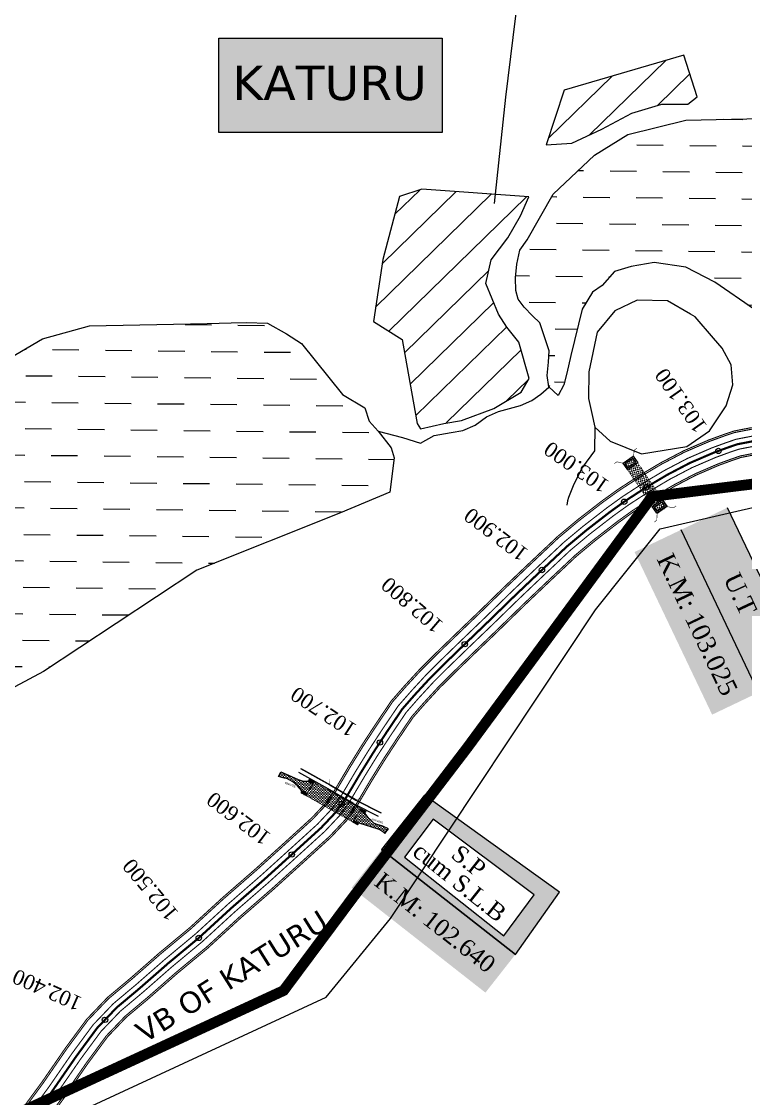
# Model space of a CAD drawing. Header units: inches. Extents: x 360616 to 379062, y 1506291 to 1520405.
# Drawn here: x 369950 to 370627, y 1515163 to 1516170 of the extents above; entities that cross this region are included whole.
import ezdxf

# ---------------------------------------------------------------- set-up
doc = ezdxf.new("R2010")
doc.units = ezdxf.units.IN
doc.header["$MEASUREMENT"] = 0
doc.header["$PDMODE"] = 32
doc.header["$PDSIZE"] = 5
for name, pattern in [('ACAD_ISO02W100', [15, 12, -3]), ('ACAD_ISO03W100', [30, 12, -18]), ('BORDER', [1.75, 0.5, -0.25, 0.5, -0.25, 0, -0.25])]:
    doc.linetypes.add(name, pattern=pattern)
for name, color, linetype in [('bed with', 5, 'Continuous'), ('cahnige', 7, 'Continuous'), ('CARTTRACK', 30, 'ACAD_ISO02W100'), ('hatch', 7, 'Continuous'), ('laying', 4, 'Continuous'), ('lining', 4, 'Continuous'), ('NALA', 4, 'Continuous'), ('SLB', 11, 'Continuous'), ('STREAM', 4, 'Continuous'), ('top of bund', 1, 'Continuous'), ('UT', 173, 'ACAD_ISO02W100'), ('V', 6, 'Continuous'), ('VILLAGE_AREA', 1, 'Continuous'), ('WATER_BODY', 4, 'Continuous'), ('ZSTU', 7, 'Continuous'), ('ZTEXT', 7, 'Continuous')]:
    doc.layers.add(name, color=color, linetype=linetype)
doc.layers.add('ROAD', color=1, linetype='Continuous', lineweight=25)
doc.layers.add('VILL_BOUNDARY', color=6, linetype='BORDER', lineweight=30)
doc.styles.add('5mm', font='TIMES.TTF', dxfattribs={"height": 3})
doc.styles.get("Standard").update_dxf_attribs({"font": 'verdana.TTF'})
pattern_1 = [(359.3256965061376, (326163.7741903935, 1504062.727535671), (25.01945702075374, 24.43738170592425), [24.73013196744393, -24.73013196744393])]
pattern_2 = [(228.0128, (-362214.3310220317, -1526288.492507028), (-7.999998232158162, -9.000001341607247), [0.134536, -13.319088]), (184.9697, (-362214.4210220316, -1526288.592507028), (12.00000105151764, 0.9999913070070519), [0.230868, -22.855925]), (132.5104, (-362214.6510220316, -1526288.612507028), (9.999990718346812, -11.0000086738712), [0.162788, -16.116032]), (267.2737, (-362215.0410220316, -1526288.862507028), (0.9999960177271904, 20.00000029497347), [0.210238, -20.813558]), (292.8337, (-362215.0510220316, -1526289.072507028), (-5.00000990543714, 11.99999641177778), [0.206155, -20.409373]), (357.2737, (-362214.9710220316, -1526289.262507028), (-20.00000029497347, 0.9999960177271915), [0.210238, -20.813558]), (37.6942, (-362214.7610220317, -1526289.272507028), (-13.00000734561798, -9.99999040516053), [0.278029, -27.524849]), (72.2553, (-362214.5410220316, -1526289.102507028), (7.000010762705409, 21.99999623123919), [0.262488, -25.986321]), (121.4296, (-362214.4610220316, -1526288.852507028), (-8.000008234176365, 12.99999503649257), [0.21095, -20.884073]), (175.2364, (-362214.5710220317, -1526288.672507028), (11.00000094631958, -0.9999915326612605), [0.2408319999999999, -11.80076299999999]), (222.3974, (-362214.8110220316, -1526288.652507028), (-12.00000735107323, -10.99999208201412), [0.311448, -30.833375]), (138.8141, (-362214.0510220316, -1526288.872507028), (-7.000002946805715, 5.999997313342756), [0.106301, -10.523844]), (171.4692, (-362214.1310220317, -1526288.802507028), (12.99999828481513, -2.00000791003979), [0.2022369999999999, -20.02151099999998]), (225, (-362214.3310220317, -1526288.772507028), (-1.110223024625157e-16, -1.000000309448952), [0.141421, -1.272792]), (203.1986, (-362214.4010220316, -1526288.652507028), (4.999999730667075, 2.000001325264854), [0.076158, -7.539615]), (291.8014, (-362214.4710220316, -1526288.682507028), (-0.9999999105006487, 3.00000027301077), [0.107703, -5.277462]), (30.9638, (-362214.4310220316, -1526288.782507028), (2.999998022287998, 2.000002483540733), [0.1749289999999999, -5.656022999999996]), (161.5651, (-362214.2810220316, -1526288.692507028), (2.000000434592962, -0.9999984032227077), [0.126491, -3.035787]), (16.38950000000001, (-362215.0510220316, -1526288.682507028), (10.00000219841196, 2.99999270981797), [0.1772, -17.542845]), (70.3462, (-362214.8810220317, -1526288.632507028), (-3.999995247371745, -11.00000213560622), [0.148661, -14.717408]), (293.1986, (-362214.2810220316, -1526288.492507028), (-2.000001325264854, 4.999999730667075), [0.152315, -7.463458]), (343.6105, (-362214.2210220316, -1526288.632507028), (-10.00000219841196, 2.999992709817974), [0.1771999999999999, -17.54284499999998]), (339.444, (-362215.0510220316, -1526289.302507028), (-5.000001844542423, 1.999995996421584), [0.17088, -8.373124]), (294.7751, (-362214.8910220317, -1526289.362507028), (-4.99999218924517, 11.00000342183912), [0.1431779999999999, -14.17464299999999]), (66.80140000000002, (-362214.2710220316, -1526289.492507028), (2.000001325264855, 4.999999730667075), [0.152315, -7.463458]), (17.35400000000001, (-362214.2110220316, -1526289.352507028), (-13.00000201909683, -3.999994502259118), [0.167631, -16.59542399999999]), (69.444, (-362214.7610220317, -1526289.492507028), (-1.999995996421587, -5.000001844542422), [0.08544, -8.458563999999999]), (101.3098999999999, (-362214.3310220317, -1526289.492507028), (-0.9999976321616053, 4.000000752230952), [0.05098999999999999, -5.048028999999998]), (165.9638, (-362214.3410220316, -1526289.442507028), (3.00000054598974, -0.9999980573612457), [0.206155, -3.91695]), (186.009, (-362214.5410220316, -1526289.392507028), (9.99999975090604, 0.9999993174818415), [0.19105, -18.913923]), (303.6901, (-362214.4310220316, -1526288.872507028), (-1.000001334507191, 1.99999955777116), [0.144222, -3.461329]), (353.1572, (-362214.3510220316, -1526288.992507028), (16.99999936547855, -2.000007997924761), [0.251794, -24.927563]), (60.94540000000001, (-362214.1010220316, -1526289.022507028), (-4.000000027199279, -7.000000384569686), [0.102956, -10.192674]), (90, (-362214.0510220316, -1526288.932507028), (-0.9999999999999999, 1), [0.06, -0.94]), (120.2564, (-362214.5610220316, -1526289.362507028), (3.999994886802694, -7.000002455854734), [0.138924, -13.75352]), (48.01279999999999, (-362214.6310220317, -1526289.242507028), (7.99999823215816, 9.000001341607248), [0.269072, -13.184552]), (0, (-362214.4510220317, -1526289.042507028), (1, 1), [0.26, -0.74]), (325.3048, (-362214.1910220316, -1526289.042507028), (-9.999994258987526, 7.000008609594458), [0.158114, -15.653274]), (254.0546, (-362214.0610220316, -1526289.132507028), (-0.9999998892963811, -4.000000126652151), [0.145602, -7.134508]), (207.646, (-362214.1010220316, -1526289.272507028), (-18.99999580717959, -10.00000771316918), [0.237065, -23.469474]), (175.4261, (-362214.3110220316, -1526289.382507028), (-13.00000055831213, 0.999994801161084), [0.2507989999999997, -24.82907399999998])]
pattern_3 = [(0, (-362215.0510220316, -1526289.492507028), (1.25, 1.25), [1.25, -1.25])]
pattern_4 = [(228.0128, (-362243.1753484617, -1526336.432974194), (-7.999998232158162, -9.000001341607247), [0.134536, -13.319088]), (184.9697, (-362243.2653484617, -1526336.532974194), (12.00000105151764, 0.9999913070070519), [0.230868, -22.855925]), (132.5104, (-362243.4953484617, -1526336.552974194), (9.999990718346812, -11.0000086738712), [0.162788, -16.116032]), (267.2737, (-362243.8853484617, -1526336.802974194), (0.9999960177271904, 20.00000029497347), [0.210238, -20.813558]), (292.8337, (-362243.8953484617, -1526337.012974194), (-5.00000990543714, 11.99999641177778), [0.206155, -20.409373]), (357.2737, (-362243.8153484617, -1526337.202974194), (-20.00000029497347, 0.9999960177271915), [0.210238, -20.813558]), (37.6942, (-362243.6053484617, -1526337.212974194), (-13.00000734561798, -9.99999040516053), [0.278029, -27.524849]), (72.2553, (-362243.3853484617, -1526337.042974194), (7.000010762705409, 21.99999623123919), [0.262488, -25.986321]), (121.4296, (-362243.3053484617, -1526336.792974194), (-8.000008234176365, 12.99999503649257), [0.21095, -20.884073]), (175.2364, (-362243.4153484617, -1526336.612974194), (11.00000094631958, -0.9999915326612605), [0.2408319999999999, -11.80076299999999]), (222.3974, (-362243.6553484617, -1526336.592974194), (-12.00000735107323, -10.99999208201412), [0.311448, -30.833375]), (138.8141, (-362242.8953484617, -1526336.812974194), (-7.000002946805715, 5.999997313342756), [0.106301, -10.523844]), (171.4692, (-362242.9753484617, -1526336.742974194), (12.99999828481513, -2.00000791003979), [0.2022369999999998, -20.02151099999998]), (225, (-362243.1753484617, -1526336.712974194), (-1.110223024625157e-16, -1.000000309448952), [0.141421, -1.272792]), (203.1986, (-362243.2453484617, -1526336.592974194), (4.999999730667075, 2.000001325264854), [0.076158, -7.539615]), (291.8014, (-362243.3153484617, -1526336.622974194), (-0.9999999105006487, 3.00000027301077), [0.107703, -5.277462]), (30.9638, (-362243.2753484617, -1526336.722974194), (2.999998022287998, 2.000002483540733), [0.1749289999999998, -5.656022999999995]), (161.5651, (-362243.1253484617, -1526336.632974194), (2.000000434592962, -0.9999984032227077), [0.126491, -3.035787]), (16.38950000000001, (-362243.8953484617, -1526336.622974194), (10.00000219841196, 2.99999270981797), [0.1772, -17.542845]), (70.3462, (-362243.7253484617, -1526336.572974194), (-3.999995247371745, -11.00000213560622), [0.148661, -14.717408]), (293.1986, (-362243.1253484617, -1526336.432974194), (-2.000001325264854, 4.999999730667075), [0.152315, -7.463458]), (343.6105, (-362243.0653484617, -1526336.572974194), (-10.00000219841196, 2.999992709817974), [0.1771999999999998, -17.54284499999998]), (339.444, (-362243.8953484617, -1526337.242974194), (-5.000001844542423, 1.999995996421584), [0.17088, -8.373124]), (294.7751, (-362243.7353484617, -1526337.302974194), (-4.99999218924517, 11.00000342183912), [0.1431779999999998, -14.17464299999999]), (66.80140000000002, (-362243.1153484617, -1526337.432974194), (2.000001325264855, 4.999999730667075), [0.152315, -7.463458]), (17.35400000000001, (-362243.0553484617, -1526337.292974194), (-13.00000201909683, -3.999994502259118), [0.167631, -16.59542399999999]), (69.444, (-362243.6053484617, -1526337.432974194), (-1.999995996421587, -5.000001844542422), [0.08544, -8.458563999999999]), (101.3098999999999, (-362243.1753484617, -1526337.432974194), (-0.9999976321616053, 4.000000752230952), [0.05098999999999998, -5.048028999999997]), (165.9638, (-362243.1853484617, -1526337.382974194), (3.00000054598974, -0.9999980573612457), [0.206155, -3.91695]), (186.009, (-362243.3853484617, -1526337.332974194), (9.99999975090604, 0.9999993174818415), [0.19105, -18.913923]), (303.6901, (-362243.2753484617, -1526336.812974194), (-1.000001334507191, 1.99999955777116), [0.144222, -3.461329]), (353.1572, (-362243.1953484617, -1526336.932974194), (16.99999936547855, -2.000007997924761), [0.251794, -24.927563]), (60.94540000000001, (-362242.9453484617, -1526336.962974194), (-4.000000027199279, -7.000000384569686), [0.102956, -10.192674]), (90, (-362242.8953484617, -1526336.872974194), (-0.9999999999999999, 1), [0.06, -0.94]), (120.2564, (-362243.4053484617, -1526337.302974194), (3.999994886802694, -7.000002455854734), [0.138924, -13.75352]), (48.01279999999999, (-362243.4753484617, -1526337.182974194), (7.99999823215816, 9.000001341607248), [0.269072, -13.184552]), (0, (-362243.2953484617, -1526336.982974194), (1, 1), [0.26, -0.74]), (325.3048, (-362243.0353484617, -1526336.982974194), (-9.999994258987526, 7.000008609594458), [0.158114, -15.653274]), (254.0546, (-362242.9053484617, -1526337.072974194), (-0.9999998892963811, -4.000000126652151), [0.145602, -7.134508]), (207.646, (-362242.9453484617, -1526337.212974194), (-18.99999580717959, -10.00000771316918), [0.237065, -23.469474]), (175.4261, (-362243.1553484617, -1526337.322974194), (-13.00000055831213, 0.999994801161084), [0.2507989999999997, -24.82907399999998])]

# ---------------------------------------------------------------- blocks, each defined once
blk = doc.blocks.new('LOIII')
at = {"layer": 'hatch'}
h = blk.add_hatch(color=135, dxfattribs=at)
h.set_gradient(color1=(141, 177, 78), color2=(107, 135, 59), one_color=1, tint=0.3799999952316284, name='CYLINDER')
h.paths.add_polyline_path([(370326.3386973818, 1515425.667397028), (370299.4991846488, 1515390.16785126), (370392.5068086202, 1515316.662255673), (370420.7698625234, 1515355.162176874)], flags=16)
h.paths.add_polyline_path([(370444.5711828051, 1515357.435012068), (370318.2722065789, 1515448.166351377), (370278.1587573302, 1515397.413790534), (370403.2134849837, 1515299.339363969)])
h = blk.add_hatch(color=252, dxfattribs=at)
h.set_gradient(color1=(167, 88, 159), color2=(127, 67, 121), one_color=1, tint=0.3799999952316284, name='CYLINDER')
h.paths.add_polyline_path([(370278.1587573292, 1515397.413790535), (370250.1374925955, 1515361.683868348), (370375.1922202543, 1515263.609441785), (370403.2134849846, 1515299.339363968)])
h.paths.add_polyline_path([(370264.2812135075, 1515363.75911885), (370374.6835540056, 1515276.988128253), (370389.6799602143, 1515296.068679634), (370279.277619716, 1515382.839670232)], flags=24)
at = {"layer": 'cahnige'}
for points in [[(370444.5711828051, 1515357.435012068), (370318.2722065789, 1515448.166351377)], [(370403.2134849837, 1515299.339363969), (370278.1587573302, 1515397.413790534)]]:
    blk.add_lwpolyline(points, dxfattribs=at)
at = {"layer": 'ZSTU'}
for points in [[(370318.2722065789, 1515448.166351377), (370278.1587573302, 1515397.413790534), (370403.2134849837, 1515299.339363969), (370444.5711828051, 1515357.435012068)], [(370326.3386973818, 1515425.667397028), (370299.4991846488, 1515390.16785126), (370392.5068086202, 1515316.662255673), (370420.7698625234, 1515355.162176874), (370326.3386973818, 1515425.667397028)]]:
    blk.add_lwpolyline(points, dxfattribs=at)
at = {"layer": 'cahnige', "style": '5mm'}
for s, height, rotation, p in [('cum S.L.B', 15.89253851816259, 321.4726131159455, (370305.7488608146, 1515392.997164639)), ('S.P', 15.89253851816259, 321.4726131159455, (370341.9088487703, 1515390.674374901)), ('K.M: 102.640', 15.8925385181626, 321.8343370308733, (370270.1589592125, 1515364.692054962))]:
    blk.add_text(s, height=height, rotation=rotation, dxfattribs=at).set_placement(p)
blk = doc.blocks.new('LOINHHGHF')
at = {"layer": 'ZSTU'}
h = blk.add_hatch(color=135, dxfattribs=at)
h.set_gradient(color1=(141, 177, 78), color2=(107, 135, 59), one_color=1, tint=0.3799999952316284, name='CYLINDER')
h.paths.add_polyline_path([(370610.2462019824, 1515715.683548892), (370566.8145470963, 1515694.959220872), (370639.3496951669, 1515542.948428773), (370682.7813500528, 1515563.672756793)])
h.paths.add_polyline_path([(370595.870237212, 1515658.757915864), (370626.7680721298, 1515592.759504563), (370650.16061018, 1515603.710961799), (370619.2627752618, 1515669.709373099)], flags=24)
h = blk.add_hatch(color=252, dxfattribs=at)
h.set_gradient(color1=(167, 88, 159), color2=(127, 67, 121), one_color=1, tint=0.3799999952316284, name='CYLINDER')
h.paths.add_polyline_path([(370566.8145470963, 1515694.959220872), (370523.3828922109, 1515674.234892853), (370595.9180402859, 1515522.224100755), (370639.3496951669, 1515542.948428773)])
h.paths.add_polyline_path([(370537.7883406571, 1515669.543638617), (370601.7362875039, 1515535.165386968), (370624.9605336891, 1515546.217345468), (370561.0125868422, 1515680.595597118)], flags=24)
for points in [[(370682.7813500537, 1515563.672756792), (370610.2462019821, 1515715.683548891)], [(370639.3496951665, 1515542.948428774), (370566.8145470972, 1515694.959220871)]]:
    blk.add_lwpolyline(points, dxfattribs=at)
at = {"layer": 'ZSTU', "style": '5mm'}
for s, height, rotation, p in [('K.M: 103.025', 16.84298922994376, 295.4488509945718, (370543.808066412, 1515667.661031103)), ('U.T', 16.84298922994375, 295.0871270796441, (370606.1303299257, 1515649.561174996))]:
    blk.add_text(s, height=height, rotation=rotation, dxfattribs=at).set_placement(p)
blk = doc.blocks.new('FGDFGDFG6YURT')
at = {"layer": 'ROAD', "color": 1, "linetype": 'Continuous', "lineweight": 25}
for points in [[(386103.5284786596, 1482907.418250796, 0), (386134.4943898718, 1482913.048692988, 0), (386162.3338302057, 1482917.432879298, 0), (386187.03831635, 1482923.149040827, 0)], [(386104.2356023123, 1482903.529261708, 0), (386135.1554971575, 1482909.151336877, 0), (386163.0877641085, 1482913.550141626, 0), (386187.9293691025, 1482919.298029924, 0)], [(386104.349895274, 1482907.665549859, 0), (386135.2697901193, 1482913.287625029, 0), (386163.2020570702, 1482917.686429777, 0), (386188.0436620642, 1482923.434318075, 0)]]:
    blk.add_polyline3d(points, dxfattribs=at)
at = {"layer": 'SLB'}
for points, const_width in [([(386134.5918138346, 1482913.396780385), (386134.2422434629, 1482913.414116911), (386130.6310287907, 1482916.63665141)], 0.2999999999999999), ([(386134.5918138346, 1482913.396780385), (386148.2388681522, 1482915.445660189), (386161.8187230226, 1482917.900765421)], 0.4999999999999999), ([(386161.9926194173, 1482918.187514973), (386148.4127645467, 1482915.732409741), (386134.9121982792, 1482912.873264684)], 0.4999999999999999), ([(386161.8187230226, 1482917.900765421), (386162.1664906862, 1482917.940232523), (386164.805117545, 1482921.997725382)], 0.2999999999999999), ([(386134.7979053175, 1482908.736976533), (386134.4514698859, 1482908.687151922), (386131.9350661394, 1482904.552746017)], 0.2999999999999999), ([(386161.8783264555, 1482914.051226821), (386148.298471585, 1482911.59612159), (386134.7979053175, 1482908.736976533)], 0.4999999999999999), ([(386161.8783264555, 1482914.051226821), (386162.2282584353, 1482914.044326869), (386165.9340047213, 1482910.930961412)], 0.2999999999999999)]:
    blk.add_lwpolyline(points, dxfattribs=dict(at, const_width=const_width))
blk = doc.blocks.new('JGHGFHG')
at = {"layer": 'STREAM'}
h = blk.add_hatch(dxfattribs=at)
h.set_pattern_fill('DASH', color=256, scale=10, angle=-93.47943830405107, style=0)
h.set_pattern_definition([(266.520561695949, (-1135005.081386278, 1969627.674666727), (1.171832883641658, -1.323558722843862), [1.25, -1.25])])
h.paths.add_polyline_path([(371758.5743821985, 1516063.275514345), (371752.8293972122, 1516063.515613312), (371747.0844122269, 1516063.755712279), (371746.1240020243, 1516006.88518108), (371751.8740020248, 1516006.88518108), (371757.624002025, 1516006.88518108)])
at = {"layer": 'UT', "ltscale": 0.2, "const_width": 0.4999999999999999}
for points in [[(371740.0624216078, 1516068.268953552), (371743.0617923853, 1516068.207512994), (371747.0844122269, 1516063.755712279), (371752.8293972122, 1516063.515613312), (371758.5743821983, 1516063.275514345), (371762.5044365535, 1516067.80924049), (371765.5007640589, 1516067.95763686)], [(371747.0844122269, 1516063.755712279), (371746.1240020245, 1516006.88518108)], [(371758.5743821983, 1516063.275514345), (371757.624002025, 1516006.88518108)], [(371764.8283246753, 1516002.669088791), (371761.8290043455, 1516002.60523301), (371757.624002025, 1516006.88518108), (371751.8740020248, 1516006.88518108), (371746.1240020245, 1516006.88518108), (371742.3866871898, 1516002.191304449), (371739.3991695005, 1516001.917921831)]]:
    blk.add_lwpolyline(points, dxfattribs=at)
at = {"layer": 'ZSTU', "color": 4}
for points in [[(371747.0844122269, 1516063.755712279), (371758.4549119032, 1516063.755712279), (371758.4549119032, 1516056.186804012), (371747.0844122269, 1516056.186804012)], [(371748.5469212739, 1516062.293203232), (371756.9924028562, 1516062.293203232), (371756.9924028562, 1516057.649313059), (371748.5469212739, 1516057.649313059)], [(371746.1047452827, 1516015.007624062), (371757.4752449589, 1516015.007624062), (371757.4752449589, 1516007.438715794), (371746.1047452827, 1516007.438715794)], [(371747.5672543297, 1516013.545115015), (371756.0127359119, 1516013.545115015), (371756.0127359119, 1516008.901224841), (371747.5672543297, 1516008.901224841)]]:
    blk.add_lwpolyline(points, close=True, dxfattribs=at)
blk = doc.blocks.new('A$C377B10CC')
at = {"layer": 'STREAM'}
h = blk.add_hatch(dxfattribs=at)
h.set_pattern_fill('DASH', color=256, scale=10, style=0)
h.set_pattern_definition(pattern_3)
h.paths.add_polyline_path([(-21.08494824264198, 10.39821502007544), (-19.27474394725869, 14.9729934823699), (-16.18663339636989, 21.24998857849248), (-13.84395335207229, 26.14394057728347), (-11.82073506258894, 30.82506799115799), (-15.86717164155561, 33.27204399043694), (-17.46448041551048, 29.0164390646387), (-18.42280644358834, 24.86724643129855), (-21.40440999745624, 19.97332610306328), (-25.23789181862958, 15.71772117726505), (-29.9438456458156, 11.73286320897751), (-32.55258794897789, 7.397025274472546), (-28.05102203169388, 4.507492972305098), (-23.61509535066327, 1.521298239562105), (-21.08650298323482, 5.72392365569249)])
h = blk.add_hatch(dxfattribs=at)
h.set_pattern_fill('DASH', color=256, scale=10, style=0)
h.set_pattern_definition(pattern_3)
h.paths.add_polyline_path([(-60.19243563445735, -34.66217618575828), (-53.98690071125707, -38.64547753962713), (-47.9096301992253, -42.73659862830805), (-22.26358327601338, -0.1118046867195504), (-28.38064794772072, 4.006105192238503), (-34.54584827913632, 7.963515976456129)])
h = blk.add_hatch(dxfattribs=at)
h.set_pattern_fill('DASH', color=256, scale=10, style=0)
h.set_pattern_definition(pattern_3)
h.paths.add_polyline_path([(-57.74663512443659, -50.484279576689), (-52.45942178077529, -46.41916892677546), (-49.88059994621258, -42.13306005246427), (-54.31652662728474, -39.14686531969357), (-58.81809254456867, -36.25733301752601), (-61.3969143789727, -40.54344189167021), (-63.59385741560255, -47.48107765731402), (-64.76519743772232, -50.56640072958572), (-67.96923356887419, -60.27215190371499), (-69.88594486127842, -62.93188914703207), (-71.69620839302661, -64.63413745141588), (-67.43681705632478, -68.35777592635714), (-64.88112301792717, -63.03830143949018), (-63.28387348033723, -57.93158819666134), (-61.89957870042419, -54.84626512438989), (-59.45039165910562, -52.18652788107279)])
at = {"layer": 'UT', "ltscale": 0.2}
h = blk.add_hatch(dxfattribs=at)
h.set_pattern_fill('GRAVEL', color=256, style=0)
h.set_pattern_definition(pattern_2)
h.paths.add_polyline_path([(-34.2363896589959, 8.477849041344596), (-32.55258794897789, 7.397025274472544), (-29.9438456458156, 11.73286320897751), (-31.65756782452809, 12.7639579155948)])
h = blk.add_hatch(dxfattribs=at)
h.set_pattern_fill('GRAVEL', color=256, style=0)
h.set_pattern_definition(pattern_2)
h.paths.add_polyline_path([(-23.61509535066326, 1.521298239562115), (-21.95385443983832, 0.4029774884693321), (-19.37278080452233, 4.692828949075191), (-21.08650298323482, 5.723923655692487)])
h = blk.add_hatch(dxfattribs=at)
h.set_pattern_fill('GRAVEL', color=256, style=0)
h.set_pattern_definition(pattern_4)
h.paths.add_polyline_path([(-58.81809254409745, -36.25733301672153), (-60.50189425464487, -35.17650925088674), (-63.08071608917089, -39.46261812490411), (-61.39691437908914, -40.54344189190306)])
h = blk.add_hatch(dxfattribs=at)
h.set_pattern_fill('GRAVEL', color=256, style=0)
h.set_pattern_definition(pattern_4)
h.paths.add_polyline_path([(-48.21710723458091, -43.24763821694069), (-49.9308294133516, -42.21654351055622), (-52.45942178071709, -46.41916892677546), (-50.7981808698969, -47.53748967801221)])
at = {"layer": 'STREAM'}
for points in [[(-29.9438456458156, 11.73286320897751), (-25.23789181862958, 15.71772117726505), (-21.40440999745624, 19.9733261030633), (-18.42280644358834, 24.86724643129855), (-17.46448041551048, 29.01643906463869), (-15.86717164155561, 33.27204399043694), (-11.82073506258894, 30.82506799115799), (-13.84395335207228, 26.1439405772835), (-16.18663339636987, 21.24998857849278), (-19.27474394725868, 14.97299348236993), (-21.08494824264199, 10.39821502007544), (-21.08650298323482, 5.723923655692488)], [(-61.39691437897272, -40.54344189167023), (-63.59385741560254, -47.48107765731402), (-64.76519743772224, -50.56640072958544), (-67.96923356887419, -60.27215190371498), (-69.8859448612784, -62.93188914703205), (-71.69620839302661, -64.63413745141588), (-67.4368170563248, -68.35777592635714), (-64.88112301792717, -63.03830143949017), (-63.28387348033721, -57.93158819666132), (-61.89957870042417, -54.8462651243899), (-59.45039165910566, -52.18652788107283), (-57.74663512443658, -50.484279576689), (-52.4594217807753, -46.41916892677546)]]:
    blk.add_lwpolyline(points, dxfattribs=at)
at = {"layer": 'UT', "ltscale": 0.2, "const_width": 0.5}
for points in [[(-34.2363896589959, 8.477849041344598), (-31.65756782452809, 12.7639579155948)], [(-32.55258794891415, 7.397025274578482), (-29.9438456458156, 11.73286320897751)], [(-31.65756782452809, 12.7639579155948), (-29.9438456458156, 11.73286320897751)], [(-60.50189425458666, -35.17650925065391), (-34.54584827914368, 7.963515976443887)], [(-48.21935903542908, -43.25138080352917), (-22.26358327601338, -0.1118046867195517)], [(-34.5605003585224, 7.972921071806923), (-28.38064794772072, 4.006105192238465), (-22.26358327601338, -0.1118046867195517)], [(-34.2363896589959, 8.477849041344598), (-28.05102203169372, 4.507492972305045), (-21.95385443983832, 0.4029774884693325)], [(-23.61509535071673, 1.521298239473253), (-21.08650298323482, 5.723923655692488)], [(-22.26358327601338, -0.1118046867195517), (-21.95385443983832, 0.4029774884693325)], [(-21.95385443983832, 0.4029774884693325), (-19.37278080452234, 4.692828949075192)], [(-21.08650298323482, 5.723923655692488), (-19.37278080452234, 4.692828949075192)], [(-63.08071608905448, -39.46261812490411), (-60.50189425458666, -35.17650925065391)], [(-63.08071608905448, -39.46261812490411), (-61.39691437897272, -40.54344189167023)], [(-61.39691437897272, -40.54344189167023), (-58.81809254450491, -36.25733301742002)], [(-60.50189425458666, -35.17650925065391), (-54.31652662728447, -39.14686531969346), (-48.21935903542908, -43.25138080352917)], [(-60.17778355506016, -34.67158128111623), (-53.98690071125748, -38.64547753962688), (-47.8842965469812, -42.75365283689462)], [(-52.4594217807753, -46.41916892677546), (-49.88059994624928, -42.13306005252525)], [(-52.4594217807753, -46.41916892677546), (-50.7981808698969, -47.53748967777938)], [(-50.7981808698969, -47.53748967777938), (-48.21710723458091, -43.24763821717352)]]:
    blk.add_lwpolyline(points, dxfattribs=at)
at = {"layer": 'cahnige', "style": '5mm'}
for p in [(-24.70947435131529, 16.98236319143325), (-60.9109538581688, -63.65351491281763)]:
    blk.add_text('Stream', height=2.5, rotation=71.17434464616717, dxfattribs=at).set_placement(p)

msp = doc.modelspace()

# ---------------------------------------------------------------- hatches: boundary and pattern name
at = {"layer": 'ROAD'}
h = msp.add_hatch(dxfattribs=at)
h.set_pattern_fill('ANSI31', color=1, scale=197.8410557395515, angle=-0.6743034938624498, style=0)
h.set_pattern_definition([(44.32569650613755, (326163.7741903935, 1504062.727535671), (-17.27983831870312, 17.69142772098035), [])])
h.paths.add_polyline_path([(370424.4096963772, 1516006.171189931), (370324.6081113894, 1516013.326632142), (370303.6558931511, 1516006.440650869), (370288.1674932906, 1515947.612033699), (370279.2192423124, 1515889.878191651), (370306.1846058639, 1515872.8651315), (370318.004906116, 1515806.624150415), (370320.2235728896, 1515794.400734712), (370323.312922888, 1515789.24934609), (370345.0308701289, 1515794.502175456), (370361.5983339542, 1515797.061457815), (370391.6579799003, 1515808.511571707), (370417.4285654012, 1515823.553355274), (370424.6980967532, 1515836.509310536), (370415.2539941387, 1515870.45831282), (370403.9988915155, 1515884.361920356), (370396.2686609078, 1515896.650309531), (370384.399126525, 1515925.254652159), (370389.3826402868, 1515947.229953967), (370404.9820798076, 1515967.899881104), (370416.6446373643, 1515988.616248716)])
h.paths.add_polyline_path([(370581.8561392933, 1516099.90243016), (370569.5803837666, 1516138.687180678), (370457.436202971, 1516106.078970508), (370440.8009044608, 1516054.911403374), (370464.8694781562, 1516056.51309535), (370492.8430526142, 1516069.378080522), (370520.8443542504, 1516084.598943954), (370548.7626553798, 1516092.752382268), (370573.2859248709, 1516092.934894115)])
h.paths.add_polyline_path([(370410.7317595486, 1517166.460596136), (370410.544220322, 1517127.131447866), (370447.9234666436, 1517122.565883261), (370453.0650287343, 1517091.700404493), (370519.3470538757, 1517087.344806755), (370527.9170100857, 1517137.30190751), (370528.1338652809, 1517155.727310793), (370458.260300011, 1517168.701869267), (370418.6393917536, 1517168.395770461)])
h.paths.add_polyline_path([(370472.1732766365, 1517325.661493229), (370429.7926836988, 1517319.040735512), (370411.9944431721, 1517244.495409352), (370483.870037605, 1517267.933847868), (370476.4565317888, 1517324.155741849)])
h.paths.add_polyline_path([(373788.2450649348, 1517360.180498859), (373775.5927328045, 1517416.898651083), (373716.5913175351, 1517425.911997661), (373715.2695081552, 1517384.332654164), (373767.4269190461, 1517356.645209867)])
edge = h.paths.add_edge_path()
edge.add_line((373697.9915612643, 1517216.115241639), (373689.6332330802, 1517121.571705729))
edge.add_line((373689.6332330802, 1517121.571705729), (373734.6104649722, 1517117.422163298))
edge.add_line((373734.6104649722, 1517117.422163298), (373768.6844485425, 1517110.29795604))
edge.add_line((373768.6844485425, 1517110.29795604), (373797.2365936319, 1517117.719388268))
edge.add_line((373797.2365936319, 1517117.719388268), (373788.2385142802, 1517144.718108978))
edge.add_line((373788.2385142802, 1517144.718108978), (373774.9183371592, 1517156.252646737))
edge.add_line((373774.9183371593, 1517156.252646737), (373762.218836111, 1517176.571646618))
edge.add_line((373762.218836111, 1517176.571646618), (373765.0191775763, 1517194.639634494))
edge.add_line((373765.0191775763, 1517194.639634494), (373762.529217259, 1517202.943612565))
edge.add_line((373762.529217259, 1517202.943612565), (373746.5180667914, 1517205.717948379))
edge.add_line((373746.5180667915, 1517205.717948379), (373716.0663871283, 1517212.79952344))
edge.add_line((373716.0663871283, 1517212.79952344), (373697.8408754592, 1517214.410789682))
at = {"layer": 'WATER_BODY'}
h = msp.add_hatch(dxfattribs=at)
h.set_pattern_fill('DASH', color=4, scale=197.8410557395515, angle=-0.6743034938624498, style=0)
h.set_pattern_definition(pattern_1)
h.paths.add_polyline_path([(370457.2169755381, 1515830.615712838), (370451.8658984082, 1515820.497240335), (370443.1490857007, 1515828.579899474), (370441.6233869051, 1515839.32965308), (370442.8703108504, 1515851.697812256), (370443.5473813192, 1515862.421640679), (370434.8406871349, 1515888.432091402), (370427.8726536568, 1515895.115709421), (370420.0392639043, 1515903.129833876), (370414.4025716765, 1515910.677997359), (370412.2940955127, 1515918.62463735), (370411.993483483, 1515930.511071072), (370413.4648379707, 1515943.256864381), (370416.2623533995, 1515956.427050976), (370422.9817440137, 1515966.030327521), (370447.3160975559, 1516008.617532402), (370486.0626833097, 1516045.130412888), (370517.1209409143, 1516064.569597377), (370571.1798866354, 1516078.062008113), (370656.6412004571, 1516079.696720782), (370703.3869550648, 1516084.867947422), (370810.1980979551, 1516082.218728882), (370853.3329487795, 1516079.950630322), (370905.2179791901, 1516072.738368018), (370938.1209390605, 1516061.788653185), (370970.8476310063, 1516035.877260566), (371013.2951931155, 1516007.953046959), (371020.5895554032, 1515991.58322879), (371022.1698978344, 1515976.160981369), (371016.7404159663, 1515963.901879933), (371007.8400435519, 1515956.084701142), (370991.9559231811, 1515953.63110947), (370977.4031428145, 1515952.04195738), (370940.4127587692, 1515952.477310508), (370924.1298014602, 1515953.549164983), (370901.671302994, 1515953.813487126), (370884.0412887102, 1515952.700659356), (370862.8573403363, 1515948.989015623), (370839.9169626342, 1515945.738151187), (370824.4473924337, 1515941.079038386), (370814.262111801, 1515936.357732881), (370793.8810138742, 1515926.035031384), (370729.3695433891, 1515899.345512606), (370700.2021909701, 1515890.886648691), (370677.75405063, 1515892.031063422), (370652.2284978373, 1515893.651804575), (370635.5776006792, 1515900.889490946), (370598.3682692975, 1515926.506935121), (370571.2263004138, 1515940.469703417), (370541.7686940912, 1515944.777365813), (370520.1442989857, 1515941.070905855), (370504.6747287852, 1515936.411793054), (370493.0698842952, 1515923.345157184), (370484.1900508438, 1515917.288271553), (370474.3105613039, 1515901.12057862), (370463.6632106335, 1515858.018802845), (370459.9435465263, 1515841.338505463)])
h = msp.add_hatch(dxfattribs=at)
h.set_pattern_fill('DASH', color=4, scale=197.8410557395515, angle=-0.6743034938624498, style=0)
h.set_pattern_definition(pattern_1)
h.paths.add_polyline_path([(369443.0091847372, 1515287.043010755), (369429.0083985325, 1515284.018072458), (369414.679144013, 1515286.977735603), (369408.4414204771, 1515299.411322363), (369405.9257745752, 1515322.965064748), (369406.1556808598, 1515342.499371987), (369406.020759724, 1515399.702300512), (369410.3995664669, 1515432.744161253), (369421.9126803551, 1515461.714828116), (369454.8821572142, 1515515.373684143), (369483.7375198379, 1515560.088836765), (369544.1664516288, 1515617.672775947), (369609.69909086, 1515655.163084412), (369655.56435875, 1515702.450102808), (369745.9229306067, 1515774.926909536), (369820.98146694, 1515808.47883983), (369914.2859885707, 1515841.196424179), (369969.7801108214, 1515873.676084019), (370013.8318064326, 1515885.694432447), (370123.7855289217, 1515887.984531855), (370146.1961838992, 1515888.616236441), (370160.537484976, 1515888.895180334), (370180.2443052215, 1515888.215511861), (370198.0483405112, 1515878.15565792), (370211.8310505993, 1515869.038701938), (370250.3394226616, 1515821.484476752), (370271.2532661401, 1515809.149363256), (370275.1377801704, 1515796.56694224), (370283.5391634829, 1515787.06548331), (370295.904093876, 1515771.696756404), (370298.4814752292, 1515762.263842248), (370294.5128304817, 1515730.345484945), (370248.579604844, 1515710.737734071), (370113.9789496729, 1515657.249718757), (370038.8078555831, 1515607.352454071), (369970.6221306722, 1515562.485357595), (369876.7559160648, 1515512.416304213), (369788.7886269609, 1515457.751475814), (369725.9384239652, 1515430.602085939), (369666.0053669888, 1515419.990582507), (369617.3133272693, 1515425.15290779), (369598.2595603349, 1515427.142352775), (369559.7575146102, 1515412.02919185), (369535.1932604957, 1515398.426962293), (369479.9104006503, 1515383.897506562), (369446.1955658801, 1515370.879297445), (369439.4092860073, 1515364.604616201), (369435.4158096021, 1515355.473008639), (369435.985180881, 1515343.816384831), (369443.453242555, 1515303.107946965), (369445.7819204733, 1515292.145314987)])
at = {"layer": 'ZSTU'}
msp.add_hatch(color=2, dxfattribs=at).paths.add_polyline_path([(370134.5498960598, 1516154.572436876), (370343.5634223937, 1516154.572436876), (370343.5634223937, 1516066.272657405), (370134.5498960598, 1516066.272657405)])

# ---------------------------------------------------------------- linework, layer by layer
at = {"layer": 'bed with', "const_width": 1}
for points in [[(369957.3322683735, 1515149.046023459), (369975.6817770529, 1515174.03593656), (369997.4317270751, 1515205.552166315), (370017.1596991873, 1515232.30200359), (370036.0554994206, 1515252.041225899), (370057.7342106565, 1515270.21744277), (370084.2693849117, 1515293.467756562), (370112.7758504807, 1515317.117630125), (370143.2989134605, 1515345.08742625), (370174.1389984711, 1515371.941081806), (370199.5980096397, 1515395.005703399), (370226.9469667951, 1515419.877337217), (370240.4608641849, 1515434.194510273), (370248.9174662539, 1515446.081313113), (370262.9812003758, 1515469.842425266), (370274.919237022, 1515489.106271689), (370287.5813080051, 1515508.478791443), (370302.3621017278, 1515530.340005955), (370314.2923201304, 1515543.948336932), (370328.2430029667, 1515559.117047702), (370342.0525586063, 1515572.903339163), (370360.8471384731, 1515591.121698707), (370384.170795441, 1515613.52363916), (370408.5329308703, 1515637.265942162), (370430.5500134996, 1515658.189110268), (370456.9259341612, 1515683.007935169), (370475.2143892592, 1515698.258143013), (370497.6063656424, 1515715.595424511), (370512.5062954333, 1515726.309482054), (370532.4344776715, 1515739.230823283), (370551.5086407743, 1515750.563093446), (370572.866450897, 1515761.746716703), (370595.727373744, 1515771.612065009), (370609.453664357, 1515776.618916558), (370618.2986327579, 1515779.634294071), (370634.2325691623, 1515782.731051547)], [(369965.1209316259, 1515143.433176543), (369983.5030229479, 1515168.467463442), (370005.2472729245, 1515199.975433687), (370024.5203008124, 1515226.108396409), (370042.6265005795, 1515245.0227741), (370063.9821893428, 1515262.928157228), (370090.4986150875, 1515286.162043437), (370119.0873495188, 1515309.880169875), (370149.6948865389, 1515337.927373751), (370180.5144015291, 1515364.763118194), (370206.0501903601, 1515387.897296602), (370233.6768332051, 1515413.021462783), (370247.8981358144, 1515428.088089728), (370256.9735337468, 1515440.844686886), (370271.1927996248, 1515464.868574733), (370283.0183629778, 1515483.95092831), (370295.5760919957, 1515503.163808557), (370309.9776982724, 1515524.464194046), (370321.4356798697, 1515537.533863069), (370335.1703970332, 1515552.467752299), (370348.7850413939, 1515566.059460837), (370367.5130615279, 1515584.213301294), (370390.8460045584, 1515606.624160838), (370415.1898691293, 1515630.348657837), (370437.1459865009, 1515651.213889733), (370463.2950658396, 1515675.81926483), (370481.2290107401, 1515690.773856988), (370503.349034357, 1515707.900575489), (370517.9231045674, 1515718.380317948), (370537.4995223288, 1515731.073576717), (370556.1903592248, 1515742.178106554), (370577.0007491032, 1515753.075083298), (370599.277026256, 1515762.688134991), (370612.6477356421, 1515767.565283442), (370620.7747672422, 1515770.335905927), (370635.7778308368, 1515773.251748452)]]:
    msp.add_lwpolyline(points, dxfattribs=at)
at = {"layer": 'laying', "color": 6, "linetype": 'ByBlock'}
for p in [(370601.7504958411, 1515768.6997238), (370513.7156463627, 1515721.26697902), (370436.7448631932, 1515657.427347612), (370364.654831533, 1515588.123470843), (370285.2737500002, 1515496.17495), (370202.8240999999, 1515391.4515), (370115.9315999998, 1515313.4989), (370028.2479238724, 1515236.943779703)]:
    msp.add_point(p, dxfattribs=at)
at = {"layer": 'laying', "color": 5, "linetype": 'ByBlock'}
for p in [(370534.6436107079, 1515734.942515878), (370249.6267225695, 1515438.798046787)]:
    msp.add_point(p, dxfattribs=at)
at = {"layer": 'lining', "const_width": 1}
for points in [[(369952.0992602506, 1515152.817154981), (369970.4268774673, 1515177.777254435), (369992.1806572074, 1515209.299033549), (370012.2142949706, 1515236.463333415), (370031.6406080169, 1515256.756748202), (370053.5363499766, 1515275.114931494), (370080.0841208873, 1515298.376282568), (370108.5353120645, 1515321.980298732), (370139.0016190485, 1515349.898086523), (370169.8555245415, 1515376.763776108), (370195.2629507181, 1515399.781664216), (370222.425337801, 1515424.483627852), (370235.4639473088, 1515438.297261577), (370243.504795907, 1515449.59967136), (370257.4640321304, 1515473.184231093), (370269.4776367705, 1515492.570018022), (370282.2098125115, 1515512.049795571), (370297.2453727994, 1515534.287817082), (370309.4928753055, 1515548.258061558), (370323.5886600783, 1515563.58454305), (370337.5291717334, 1515577.501569913), (370356.3684714206, 1515595.763278219), (370379.6858893152, 1515618.159226158), (370404.0603004775, 1515641.913492568), (370426.1183441393, 1515662.875586566), (370452.6466738148, 1515687.837823053), (370471.1733154516, 1515703.286647686), (370493.7480100999, 1515720.765401197), (370508.8668767964, 1515731.636889187), (370529.0314007924, 1515744.71147332), (370548.3631111904, 1515756.196756515), (370570.0887192897, 1515767.572970397), (370593.3424509625, 1515777.60783049), (370607.3076477123, 1515782.701826307), (370616.6349799012, 1515785.881648605), (370633.1943464748, 1515789.099958314)], [(369970.3539397488, 1515139.662045021), (369988.7579225336, 1515164.726145566), (370010.4983427922, 1515196.228566452), (370029.4657050291, 1515221.947066585), (370047.0413919832, 1515240.307251797), (370068.1800500228, 1515258.030668504), (370094.6838791119, 1515281.253517431), (370123.3278879351, 1515305.017501268), (370153.9921809509, 1515333.116713478), (370184.7978754587, 1515359.940423892), (370210.3852492817, 1515383.121335785), (370238.1984621992, 1515408.415172148), (370252.8950526904, 1515423.985338424), (370262.3862040938, 1515437.326328639), (370276.7099678701, 1515461.526768906), (370288.4599632294, 1515480.487181978), (370300.9475874894, 1515499.592804429), (370315.0944272008, 1515520.516382919), (370326.2351246946, 1515533.224138442), (370339.8247399217, 1515548.000256951), (370353.3084282668, 1515561.461230087), (370371.9917285803, 1515579.571721782), (370395.3309106842, 1515601.988573841), (370419.6624995222, 1515625.701107431), (370441.5776558612, 1515646.527413435), (370467.574326186, 1515670.989376946), (370485.2700845477, 1515685.745352316), (370507.2073898995, 1515702.730598802), (370521.5625232043, 1515713.052910815), (370540.902599208, 1515725.592926681), (370559.3358888087, 1515736.544443485), (370579.7784807105, 1515747.248829604), (370601.6619490375, 1515756.692369511), (370614.7937522868, 1515761.482373693), (370622.4384200989, 1515764.088551394), (370636.8160535243, 1515766.882841685)]]:
    msp.add_lwpolyline(points, dxfattribs=at)
at = {"layer": 'NALA', "color": 4}
for points in [[(370283.5391634829, 1515787.06548331), (370306.3646281832, 1515781.368040936), (370323.3482518616, 1515775.926472997), (370336.1103962361, 1515783.201968635), (370351.880699238, 1515786.074027499), (370362.8278022507, 1515787.692378998), (370374.2530820324, 1515792.799592339), (370384.8350940397, 1515800.537571185), (370396.2603738214, 1515805.644784526), (370416.8691183268, 1515811.080738816), (370427.4151485569, 1515815.761475914), (370435.7911487481, 1515821.778226217), (370443.298358787, 1515828.242026069), (370444.1930283882, 1515829.978688271)], [(370486.3577022012, 1515791.050886991), (370486.0616637187, 1515768.931886846), (370474.8518686775, 1515753.56549938), (370466.7395373704, 1515737.81828024), (370461.7650202965, 1515725.13383731), (370460.6948253069, 1515722.046832443), (370459.9568649444, 1515717.922576066)]]:
    msp.add_lwpolyline(points, dxfattribs=at)
at = {"layer": 'ROAD', "color": 1}
msp.add_lwpolyline([(370462.7567239471, 1516484.97177791), (370428.1703866275, 1516307.512711703), (370402.6625338654, 1516099.569972579), (370391.9831749313, 1516000.177628025)], dxfattribs=at)
at = {"layer": 'top of bund', "const_width": 1}
for points in [[(369950.8822816174, 1515153.694162311), (369969.2048077962, 1515178.64732836), (369990.9594781684, 1515210.170398022), (370011.0642009666, 1515237.431084537), (370030.6138890858, 1515257.853381296), (370052.5601033068, 1515276.253882361), (370079.1108036723, 1515299.517800244), (370107.5491403398, 1515323.111151896), (370138.002248255, 1515351.016844726), (370168.8593678137, 1515377.885332922), (370194.2547974807, 1515400.892352778), (370221.3737961744, 1515425.554858232), (370234.3018736168, 1515439.251389787), (370242.2460353613, 1515450.417894208), (370256.1809697478, 1515473.961395239), (370268.2121483398, 1515493.375540425), (370280.9606275129, 1515512.880261647), (370296.0554358393, 1515535.205912693), (370308.3767253463, 1515549.260323099), (370322.5062547554, 1515564.623495457), (370336.4772212979, 1515578.570925901), (370355.3269209432, 1515596.842715315), (370378.6428878905, 1515619.237269646), (370403.0201538745, 1515642.994318244), (370425.0877233579, 1515663.965464774), (370451.6514969901, 1515688.961052793), (370470.2335308452, 1515704.456067377), (370492.8507181132, 1515721.967721357), (370508.0205003693, 1515732.875821079), (370528.2399875647, 1515745.986043096), (370547.6315926826, 1515757.506910717), (370569.442735195, 1515768.927913116), (370592.7878177575, 1515779.002194555), (370606.8085740739, 1515784.116456482), (370616.248083888, 1515787.334521752), (370632.9528993382, 1515790.581099423)], [(369971.570918382, 1515138.785037691), (369989.9799922047, 1515163.856071642), (370011.7195218311, 1515195.357201979), (370030.6157990331, 1515220.979315463), (370048.0681109143, 1515239.210618704), (370069.1562966926, 1515256.891717638), (370095.6571963269, 1515280.111999756), (370124.3140596598, 1515303.886648104), (370154.9915517444, 1515331.997955275), (370185.7940321865, 1515358.818867078), (370211.3934025191, 1515382.010647223), (370239.2500038258, 1515407.343941768), (370254.0571263825, 1515423.031210214), (370263.6449646395, 1515436.508105791), (370277.9930302528, 1515460.74960476), (370289.72545166, 1515479.681659575), (370302.1967724879, 1515498.762338353), (370316.2843641609, 1515519.598287308), (370327.3512746539, 1515532.221876901), (370340.9071452445, 1515546.961304544), (370354.3603787023, 1515560.391874099), (370373.0332790577, 1515578.492284686), (370396.3739121089, 1515600.910530353), (370420.7026461252, 1515624.620281755), (370442.6082766426, 1515645.437535227), (370468.5695030108, 1515669.866147206), (370486.2098691541, 1515684.575932625), (370508.1046818862, 1515701.528278643), (370522.4088996315, 1515711.813978923), (370541.6940124357, 1515724.318356905), (370560.0674073165, 1515735.234289283), (370580.4244648052, 1515745.893886885), (370602.2165822425, 1515755.298005445), (370615.2928259252, 1515760.067743518), (370622.8253161121, 1515762.635678246), (370637.0575006609, 1515765.401700577)]]:
    msp.add_lwpolyline(points, dxfattribs=at)
at = {"layer": 'V', "color": 6}
msp.add_lwpolyline([(369961.2265999997, 1515146.239600001, 2, 2, 0), (369979.5924000004, 1515171.251700001, 2, 2, 0), (370001.3394999998, 1515202.763800001, 2, 2, 0), (370020.8399999999, 1515229.2052, 2, 2, 0), (370039.341, 1515248.532, 2, 2, 0), (370060.8581999997, 1515266.572799999, 2, 2, 0), (370087.3839999996, 1515289.8149, 2, 2, 0), (370115.9315999998, 1515313.4989, 2, 2, 0), (370146.4968999997, 1515341.5074, 2, 2, 0), (370177.3267000001, 1515368.3521, 2, 2, 0), (370202.8240999999, 1515391.4515, 2, 2, 0), (370230.3119000001, 1515416.4494, 2, 2, 0), (370244.1794999996, 1515431.1413, 2, 2, 0), (370252.9455000004, 1515443.463, 2, 2, 0), (370267.0870000003, 1515467.3555, 2, 2, 0), (370278.9687999999, 1515486.5286, 2, 2, 0), (370291.5787000004, 1515505.8213, 2, 2, 0), (370306.1699000001, 1515527.402100001, 2, 2, 0), (370317.8640000001, 1515540.7411, 2, 2, 0), (370331.7067, 1515555.792400001, 2, 2, 0), (370345.4188000001, 1515569.4814, 2, 2, 0), (370364.1801000005, 1515587.6675, 2, 2, 0), (370387.5083999997, 1515610.073899999, 2, 2, 0), (370411.8613999998, 1515633.8073, 2, 2, 0), (370433.8480000002, 1515654.7015, 2, 2, 0), (370460.1105000004, 1515679.4136, 2, 2, 0), (370478.2216999996, 1515694.516000001, 2, 2, 0), (370500.4776999997, 1515711.748, 2, 2, 0), (370515.2147000004, 1515722.344900001, 2, 2, 0), (370534.9670000002, 1515735.1522, 2, 2, 0), (370553.8494999995, 1515746.3706, 2, 2, 0), (370574.9336000001, 1515757.4109, 2, 2, 0), (370597.5022, 1515767.1501, 2, 2, 0), (370611.0506999996, 1515772.0921, 2, 2, 0), (370619.5367000001, 1515774.985099999, 2, 2, 0), (370635.0051999995, 1515777.9914, 2, 2, 0)], format="xyseb", dxfattribs=at)
at = {"layer": 'VILL_BOUNDARY', "linetype": 'ACAD_ISO03W100', "lineweight": -2, "ltscale": 3, "const_width": 10}
msp.add_lwpolyline([(369936.6270936055, 1515144.788726419), (370195.2564156583, 1515264.278568731), (370261.2048335357, 1515352.857328254), (370367.1116799525, 1515491.524874021), (370431.714409804, 1515579.142420691), (370539.7655800782, 1515726.137390515), (370646.5837837158, 1515739.346098402), (370788.0027586662, 1515748.868782236), (370910.7988541449, 1515758.376295921), (370927.7518606786, 1515811.099897019), (371241.1237827256, 1515798.361035564), (371394.7624311355, 1515788.075732756), (371493.8451488066, 1515779.959881287), (371618.5651144881, 1515774.595762966), (371806.0011884299, 1515767.624304021), (371890.3824777137, 1515743.839703727), (371991.8724351002, 1515718.384078108), (371984.7960023613, 1515685.372890217), (372078.2855717039, 1515669.256166099), (372114.3996511925, 1515652.920326236), (372161.7405130997, 1515634.130259084)], dxfattribs=at)
at = {"layer": 'VILLAGE_AREA'}
msp.add_lwpolyline([(370581.8561392933, 1516099.90243016), (370569.5803837666, 1516138.687180678), (370457.436202971, 1516106.078970508), (370440.8009044608, 1516054.911403374), (370464.8694781562, 1516056.51309535), (370492.8430526142, 1516069.378080522), (370520.8443542504, 1516084.598943954), (370548.7626553798, 1516092.752382268), (370573.2859248709, 1516092.934894115), (370581.8561392933, 1516099.90243016)], dxfattribs=at)
at = {"layer": 'VILLAGE_AREA', "color": 1}
msp.add_lwpolyline([(370424.4096963772, 1516006.171189931), (370324.6081113894, 1516013.326632142), (370303.6558931511, 1516006.440650869), (370288.1674932906, 1515947.612033699), (370279.2192423124, 1515889.878191651), (370306.1846058639, 1515872.8651315), (370318.004906116, 1515806.624150415), (370320.2235728896, 1515794.400734712), (370323.312922888, 1515789.24934609), (370345.0308701289, 1515794.502175456), (370361.5983339542, 1515797.061457815), (370391.6579799003, 1515808.511571707), (370417.4285654012, 1515823.553355274), (370424.6980967532, 1515836.509310536), (370415.2539941387, 1515870.45831282), (370403.9988915155, 1515884.361920356), (370396.2686609078, 1515896.650309531), (370384.399126525, 1515925.254652159), (370389.3826402868, 1515947.229953967), (370404.9820798076, 1515967.899881104), (370416.6446373643, 1515988.616248716), (370424.4096963772, 1516006.171189931)], dxfattribs=at)
at = {"layer": 'WATER_BODY', "color": 4}
for points in [[(370457.2169755381, 1515830.615712838), (370451.8658984082, 1515820.497240335), (370443.1490857007, 1515828.579899474), (370441.6233869051, 1515839.32965308), (370442.8703108504, 1515851.697812256), (370443.5473813192, 1515862.421640679), (370434.8406871349, 1515888.432091402), (370427.8726536568, 1515895.115709421), (370420.0392639043, 1515903.129833876), (370414.4025716765, 1515910.677997359), (370412.2940955127, 1515918.62463735), (370411.993483483, 1515930.511071072), (370413.4648379707, 1515943.256864381), (370416.2623533995, 1515956.427050976), (370422.9817440137, 1515966.030327521), (370447.3160975559, 1516008.617532402), (370486.0626833097, 1516045.130412888), (370517.1209409143, 1516064.569597377), (370571.1798866354, 1516078.062008113), (370656.6412004571, 1516079.696720782)], [(370635.5776006792, 1515900.889490946), (370598.3682692975, 1515926.506935121), (370571.2263004138, 1515940.469703417), (370541.7686940912, 1515944.777365813), (370520.1442989857, 1515941.070905855), (370504.6747287852, 1515936.411793054), (370493.0698842952, 1515923.345157184), (370484.1900508438, 1515917.288271553), (370474.3105613039, 1515901.12057862), (370463.6632106335, 1515858.018802845), (370459.9435465263, 1515841.338505463), (370457.2169755381, 1515830.615712838)], [(370575.6066242215, 1515896.519357909), (370554.2910882913, 1515909.102973583), (370525.8587383534, 1515909.705734919), (370505.0830228311, 1515899.762340822), (370488.4825640597, 1515879.850026455), (370480.5252908404, 1515842.595241223), (370480.2318787254, 1515817.66507277), (370483.5551522375, 1515803.684641568), (370486.3577022012, 1515791.050886991), (370500.6891111552, 1515777.745183552), (370529.7967667524, 1515766.142276874), (370572.2669593399, 1515772.881219897), (370593.3678025068, 1515787.646612143), (370608.9329449811, 1515810.788363281), (370615.3364150458, 1515830.552558888), (370613.6762727538, 1515849.071215902), (370605.274922517, 1515864.719985746), (370597.0693479655, 1515874.200184599), (370580.1311647331, 1515893.971071623), (370575.6066242215, 1515896.519357909)], [(369914.2859885707, 1515841.196424179), (369969.7801108214, 1515873.676084019), (370013.8318064326, 1515885.694432447), (370123.7855289217, 1515887.984531855), (370146.1961838992, 1515888.616236441), (370160.537484976, 1515888.895180334), (370180.2443052215, 1515888.215511861), (370198.0483405112, 1515878.15565792), (370211.8310505993, 1515869.038701938), (370250.3394226616, 1515821.484476752), (370271.2532661401, 1515809.149363256), (370275.1377801704, 1515796.56694224), (370283.5391634829, 1515787.06548331), (370295.904093876, 1515771.696756404), (370298.4814752292, 1515762.263842248), (370294.5128304817, 1515730.345484945), (370248.579604844, 1515710.737734071), (370113.9789496729, 1515657.249718757), (370038.8078555831, 1515607.352454071), (369970.6221306722, 1515562.485357595), (369876.7559160648, 1515512.416304213)]]:
    msp.add_lwpolyline(points, dxfattribs=at)
at = {"layer": 'ZSTU', "color": 3}
msp.add_lwpolyline([(369981.6002062414, 1515140.581600513), (370234.9400933035, 1515258.14567577), (370295.1853142271, 1515331.677228639), (370486.9237070733, 1515620.150952099), (370547.2660930413, 1515695.996114214), (370654.354016626, 1515720.46030557), (370920.8903163199, 1515738.896480881), (370951.8190803924, 1515811.38533616), (371274.5500164009, 1515788.655527137), (371426.8521861102, 1515783.442484918), (371644.5895628039, 1515763.004444342), (371808.7730526054, 1515757.289286604), (371983.8905706054, 1515706.946377836), (371973.8223475495, 1515679.38293248), (372255.1608400819, 1515576.13982478)], dxfattribs=at)
at = {"layer": 'ZTEXT', "color": 1}
msp.add_lwpolyline([(370134.5498960598, 1516154.572436876), (370343.5634223937, 1516154.572436876), (370343.5634223937, 1516066.272657405), (370134.5498960598, 1516066.272657405)], close=True, dxfattribs=at)

# ---------------------------------------------------------------- block references
at = {"layer": 'CARTTRACK', "color": 3, "rotation": 91.49618096398473}
msp.add_blockref('A$C377B10CC', (370223.3128291194, 1515481.246942368), dxfattribs=at)
at = {"layer": 'laying', "color": 1, "linetype": 'ByBlock', "rotation": 320.4253318944407}
msp.add_blockref('FGDFGDFG6YURT', (-872131.0565130329, 618434.4565469819), dxfattribs=at)
at = {"layer": 'ZSTU', "color": 4, "rotation": 34.96290043164453}
msp.add_blockref('JGHGFHG', (934631.4574406389, 60279.55974047142), dxfattribs=at)
at = {"layer": 'ZSTU', "color": 6}
for name, p in [('LOINHHGHF', (0, 0)), ('LOIII', (8.756970909482334, -1.250027683097869))]:
    msp.add_blockref(name, p, dxfattribs=at)

# ---------------------------------------------------------------- texts
at = {"layer": 'cahnige', "color": 0, "insert": (370580.5258927143, 1515783.820816183), "char_height": 13.87570660934271, "width": 8058.679100390015, "attachment_point": 1, "rotation": 125.04410192813813, "style": '5mm'}
msp.add_mtext('103.100', dxfattribs=at)
at = {"layer": 'cahnige', "char_height": 13.87570660934271, "attachment_point": 1, "style": '5mm'}
for s, insert, width, rotation in [('103.000', (370492.9422234808, 1515728.165037456), 8058.679100390014, 145.11179708267068), ('102.900', (370416.7129971381, 1515664.427626502), 8058.679100390015, 142.89599645063564), ('102.800', (370336.570975928, 1515597.027257578), 8058.679100390015, 139.21842880334395), ('102.700', (370257.136046413, 1515500.240700174), 8058.679100390015, 146.72364213405675), ('102.600', (370176.0580003972, 1515398.893077308), 8058.679100390015, 142.90686292946745), ('102.500', (370087.1929411398, 1515327.833630464), 8058.679100390015, 129.89204169521042), ('102.400', (370002.3446560948, 1515244.526640273), 8058.679100390015, 155.98966626249694)]:
    msp.add_mtext(s, dxfattribs=dict(at, insert=insert, width=width, rotation=rotation))
at = {"layer": 'ZTEXT', "color": 1, "ltscale": 2}
msp.add_text('KATURU', height=32.24385384873416, dxfattribs=at).set_placement((370147.294042181, 1516096.772251979))
at = {"layer": 'ZTEXT', "color": 5, "ltscale": 2}
msp.add_text('VB OF KATURU', height=20, rotation=32.09500105205321, dxfattribs=at).set_placement((370065.1932094652, 1515214.639514655))

doc.saveas('drawing.dxf')
